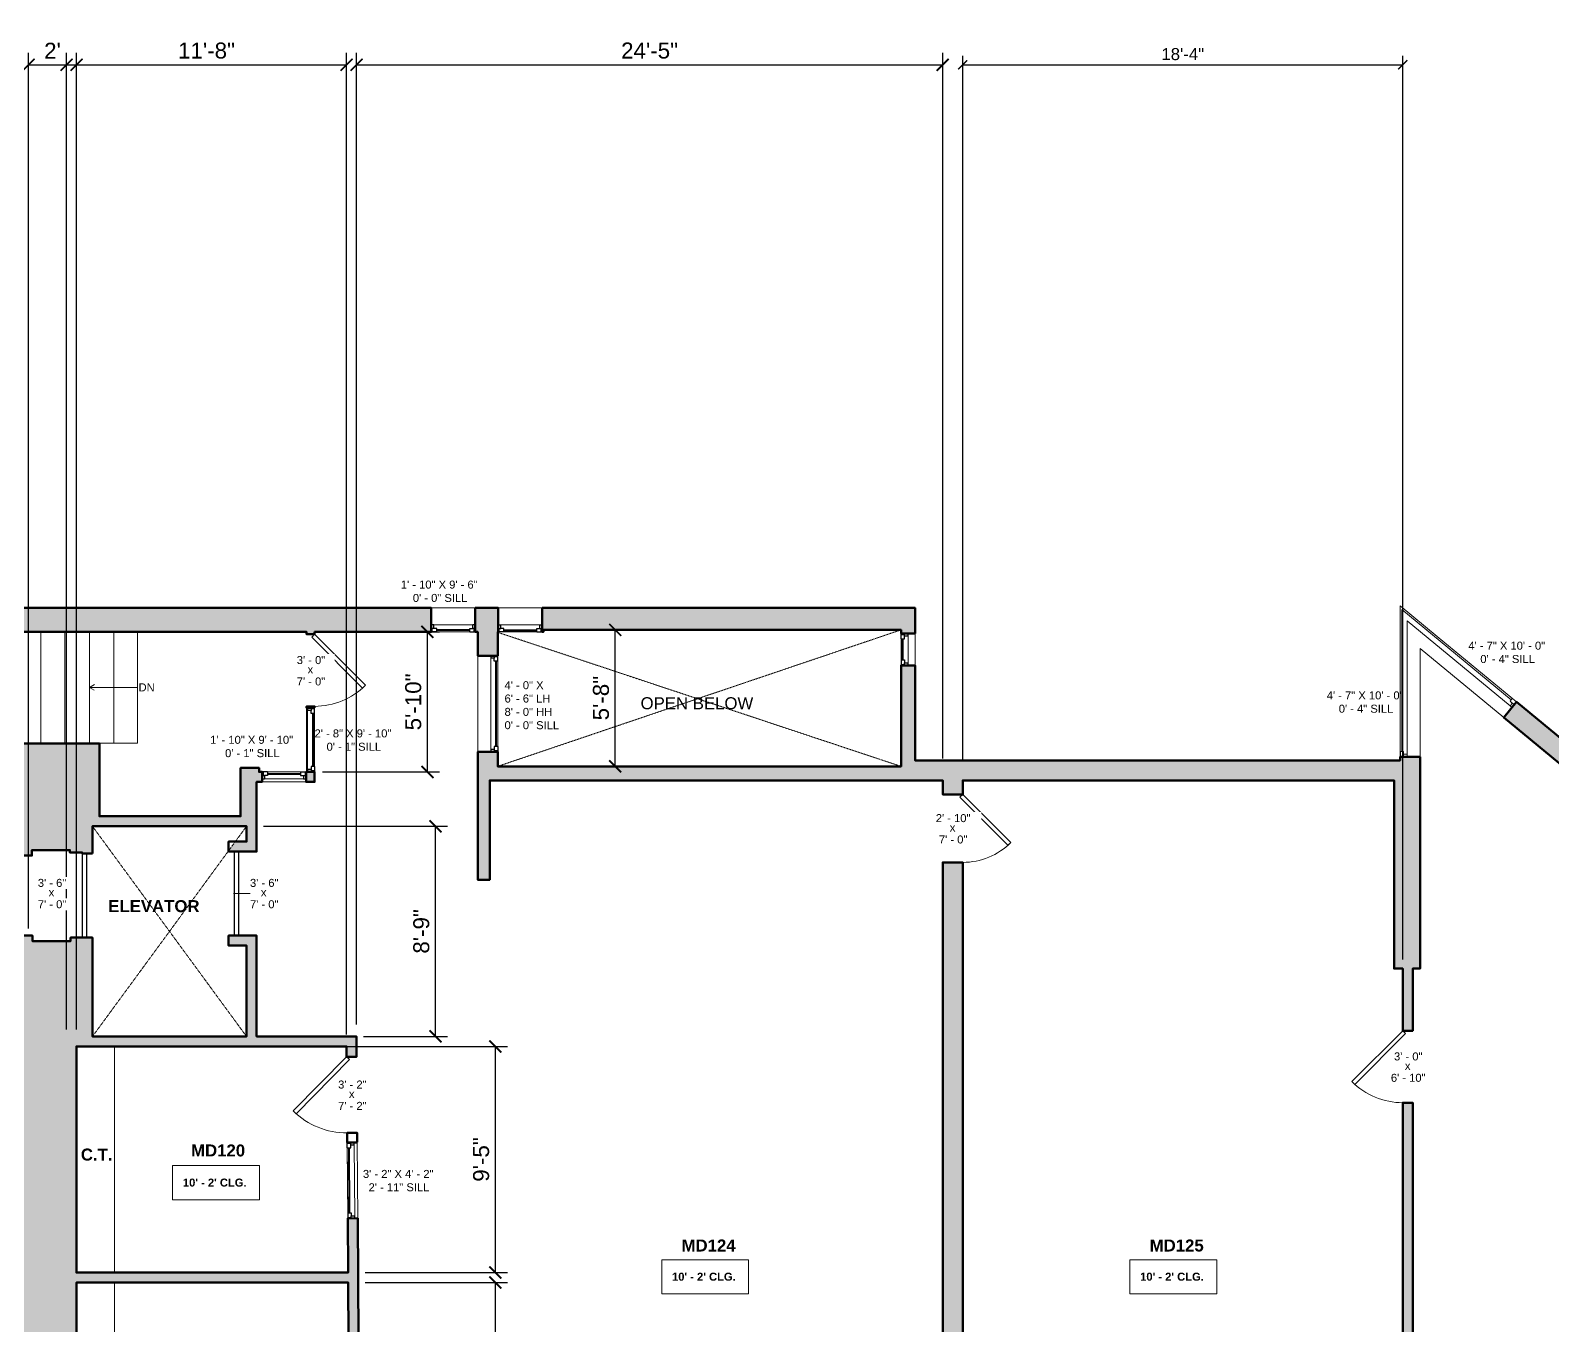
# Model space of a CAD drawing. Header units: inches. Extents: x -2078 to 106214, y -964 to 6385.
# Drawn here: x 66505 to 67266, y 4071 to 4718 of the extents above; entities that cross this region are included whole.
import ezdxf

# ---------------------------------------------------------------- set-up
doc = ezdxf.new("R2010")
doc.units = ezdxf.units.IN
doc.header["$MEASUREMENT"] = 0
doc.linetypes.add('HIDDEN2', pattern=[0.1875, 0.125, -0.0625])
for name, color, linetype, lineweight in [('A-ANNO', 2, 'Continuous', 5), ('A-ANNO-DIMS', 1, 'Continuous', 9), ('A-DETAIL-3', 40, 'Continuous', 15), ('A-DOOR', 1, 'Continuous', 18), ('A-GLAZ', 2, 'Continuous', 30), ('A-HIDDEN', 2, 'HIDDEN2', 18), ('A-WALL', 3, 'Continuous', 40), ('A-WINDOWS', 2, 'Continuous', 18)]:
    doc.layers.add(name, color=color, linetype=linetype, lineweight=lineweight)
doc.layers.add('A-HATCH', color=9, linetype='Continuous')
doc.styles.add('Arial', font='arial.ttf')
doc.styles.add('Arial_1', font='arial.ttf', dxfattribs={"height": 0.0625})
doc.styles.add('Arial_2', font='arial.ttf', dxfattribs={"height": 3})
doc.styles.add('Arial_B', font='arialbd.ttf', dxfattribs={"height": 4.5})
doc.styles.add('Arial_B_1', font='arialbd.ttf', dxfattribs={"height": 3})
doc.styles.add('JC', font='arial.ttf', dxfattribs={"height": 0.125})
doc.dimstyles.new('JC-DIMS', dxfattribs={"dimtxt": 0.125, "dimasz": 0.09375, "dimexe": 0.09375, "dimexo": 0.09375, "dimgap": 0.046875, "dimtad": 1, "dimdec": 1, "dimzin": 0, "dimdsep": 46, "dimlunit": 4, "dimtxsty": 'JC', "dimblk": 'ARCHTICK', "dimcen": 0.09, "dimclrd": 1, "dimclre": 1, "dimclrt": 256, "dimadec": 0, "dimazin": 0, "dimtfac": 1, "dimtdec": 1, "dimtofl": 0, "dimtmove": 1, "dimatfit": 3, "dimfxl": 1, "dimtolj": 1, "dimtzin": 0, "dimarcsym": 0})

# ---------------------------------------------------------------- blocks, each defined once
blk = doc.blocks.new('JC_SINGLE DOOR-NO TRIM - SINGLE DOOR-1571799-Mudd Library - 2nd FL')
at = {"layer": 'A-DOOR', "lineweight": 30}
for p, q in [((-21, -0.5), (21, -0.5)), ((21, -2.5), (-21, -2.5))]:
    blk.add_line(p, q, dxfattribs=at)
blk = doc.blocks.new('JC_SINGLE DOOR-NO TRIM - SINGLE DOOR-1541224-Mudd Library - 2nd FL')
at = {"layer": 'A-DOOR', "lineweight": 30}
for p, q in [((-7.87, 29.37), (-9.28, 27.96)), ((-9.28, 27.96), (17.59, 1.09)), ((19, 2.5), (-7.87, 29.37)), ((17.59, 1.09), (19, 2.5))]:
    blk.add_line(p, q, dxfattribs=at)
at = {"layer": 'A-DOOR', "lineweight": 9}
blk.add_arc((19, 2.5), 38, 135, 180, dxfattribs=at)
blk = doc.blocks.new('JC_SINGLE DOOR-NO TRIM - SINGLE DOOR-1541216-Mudd Library - 2nd FL')
at = {"layer": 'A-DOOR', "lineweight": 30}
for p, q in [((-8.46, -27.63), (15.59, -3.59)), ((17, -5), (-7.04, -29.04)), ((15.59, -3.59), (17, -5)), ((-7.04, -29.04), (-8.46, -27.63))]:
    blk.add_line(p, q, dxfattribs=at)
at = {"layer": 'A-DOOR', "lineweight": 9}
blk.add_arc((17, -5), 34, 180, 225, dxfattribs=at)
blk = doc.blocks.new('JC_SINGLE DOOR-NO TRIM - SINGLE DOOR-1541223-Mudd Library - 2nd FL')
at = {"layer": 'A-DOOR', "lineweight": 30}
for p, q in [((-8.87, -26.04), (16.59, -0.59)), ((18, -2), (-7.46, -27.46)), ((16.59, -0.59), (18, -2)), ((-7.46, -27.46), (-8.87, -26.04))]:
    blk.add_line(p, q, dxfattribs=at)
at = {"layer": 'A-DOOR', "lineweight": 9}
blk.add_arc((18, -2), 36, 180, 225, dxfattribs=at)
blk = doc.blocks.new('JC_FIXED WINDOW - MUNTIN - FIXED WINDOW-1637089-Mudd Library - 2nd FL')
at = {"layer": 'A-GLAZ'}
for p, q in [((-11, 6), (-11, -6)), ((-8.25, 6), (-11, 6)), ((-11, 2.5), (-9.75, 2.5)), ((-10.5, 6), (-10.5, 4.25)), ((-10.5, 4.25), (-9.75, 4.25)), ((-8.25, 4.25), (-9.75, 4.25)), ((-9.75, 4.25), (-9.75, 2.5)), ((-8.25, 6), (-8.25, 4.25)), ((8.25, 6), (11, 6)), ((8.25, 6), (8.25, 4.25)), ((8.25, 4.25), (10.5, 4.25)), ((9.75, 4.25), (9.75, 2.5)), ((9.75, 2.5), (11, 2.5)), ((10.5, 6), (10.5, 4.25)), ((11, 6), (11, -6))]:
    blk.add_line(p, q, dxfattribs=at)
at = {"layer": 'A-GLAZ', "lineweight": 9}
for p, q in [((9.75, 2.5), (-9.75, 2.5)), ((8.25, 6), (-8.25, 6))]:
    blk.add_line(p, q, dxfattribs=at)
at = {"layer": 'A-GLAZ', "lineweight": 40}
blk.add_line((-8.25, 5.125), (8.25, 5.125), dxfattribs=at)
at = {"layer": 'A-WINDOWS'}
for p, q in [((11, 6), (-11, 6)), ((-11, -6), (11, -6))]:
    blk.add_line(p, q, dxfattribs=at)
blk = doc.blocks.new('JC_FIXED WINDOW - MUNTIN - 2_-1536368-Mudd Library - 2nd FL')
at = {"layer": 'A-GLAZ'}
for p, q in [((-16, 2), (-16, -2)), ((-13.25, 2), (-16, 2)), ((-15.5, 2), (-15.5, 0.25)), ((-15.5, 0.25), (-14.75, 0.25)), ((-13.25, 0.25), (-14.75, 0.25)), ((-14.75, 0.25), (-14.75, -1.5)), ((-13.25, 2), (-13.25, 0.25)), ((13.25, 2), (16, 2)), ((13.25, 2), (13.25, 0.25)), ((13.25, 0.25), (15.5, 0.25)), ((14.75, 0.25), (14.75, -1.5)), ((15.5, 2), (15.5, 0.25)), ((16, 2), (16, -2)), ((-16, -1.5), (-14.75, -1.5)), ((14.75, -1.5), (16, -1.5))]:
    blk.add_line(p, q, dxfattribs=at)
at = {"layer": 'A-GLAZ', "lineweight": 9}
for p, q in [((13.25, 2), (-13.25, 2)), ((14.75, -1.5), (-14.75, -1.5))]:
    blk.add_line(p, q, dxfattribs=at)
at = {"layer": 'A-GLAZ', "lineweight": 40}
blk.add_line((-13.25, 1.12), (13.25, 1.12), dxfattribs=at)
at = {"layer": 'A-WINDOWS'}
for p, q in [((16, 2), (-16, 2)), ((-16, -2), (16, -2))]:
    blk.add_line(p, q, dxfattribs=at)
blk = doc.blocks.new('JC_FIXED WINDOW - MUNTIN - 2_-1536494-Mudd Library - 2nd FL')
at = {"layer": 'A-GLAZ'}
for p, q in [((-11, 2.5), (-11, -2.5)), ((-8.25, 2.5), (-11, 2.5)), ((-10.5, 2.5), (-10.5, 0.75)), ((-10.5, 0.75), (-9.75, 0.75)), ((-8.25, 0.75), (-9.75, 0.75)), ((-9.75, 0.75), (-9.75, -1)), ((-8.25, 2.5), (-8.25, 0.75)), ((8.25, 2.5), (11, 2.5)), ((8.25, 2.5), (8.25, 0.75)), ((8.25, 0.75), (10.5, 0.75)), ((9.75, 0.75), (9.75, -1)), ((10.5, 2.5), (10.5, 0.75)), ((11, 2.5), (11, -2.5)), ((-11, -1), (-9.75, -1)), ((9.75, -1), (11, -1))]:
    blk.add_line(p, q, dxfattribs=at)
at = {"layer": 'A-GLAZ', "lineweight": 9}
for p, q in [((8.25, 2.5), (-8.25, 2.5)), ((9.75, -1), (-9.75, -1))]:
    blk.add_line(p, q, dxfattribs=at)
at = {"layer": 'A-GLAZ', "lineweight": 40}
blk.add_line((-8.25, 1.62), (8.25, 1.62), dxfattribs=at)
at = {"layer": 'A-WINDOWS'}
for p, q in [((11, 2.5), (-11, 2.5)), ((-11, -2.5), (11, -2.5))]:
    blk.add_line(p, q, dxfattribs=at)
blk = doc.blocks.new('JC_FIXED WINDOW - MUNTIN - 2_-1536992-Mudd Library - 2nd FL')
at = {"layer": 'A-GLAZ'}
for p, q in [((-19, 2.5), (-19, -2.5)), ((-16.25, 2.5), (-19, 2.5)), ((-18.5, 2.5), (-18.5, 0.75)), ((-18.5, 0.75), (-17.75, 0.75)), ((-16.25, 0.75), (-17.75, 0.75)), ((-17.75, 0.75), (-17.75, -1)), ((-16.25, 2.5), (-16.25, 0.75)), ((16.25, 2.5), (19, 2.5)), ((16.25, 2.5), (16.25, 0.75)), ((16.25, 0.75), (18.5, 0.75)), ((17.75, 0.75), (17.75, -1)), ((18.5, 2.5), (18.5, 0.75)), ((19, 2.5), (19, -2.5)), ((-19, -1), (-17.75, -1)), ((17.75, -1), (19, -1))]:
    blk.add_line(p, q, dxfattribs=at)
at = {"layer": 'A-GLAZ', "lineweight": 9}
for p, q in [((16.25, 2.5), (-16.25, 2.5)), ((17.75, -1), (-17.75, -1))]:
    blk.add_line(p, q, dxfattribs=at)
at = {"layer": 'A-GLAZ', "lineweight": 40}
blk.add_line((-16.25, 1.62), (16.25, 1.62), dxfattribs=at)
at = {"layer": 'A-WINDOWS'}
for p, q in [((19, 2.5), (-19, 2.5)), ((-19, -2.5), (19, -2.5))]:
    blk.add_line(p, q, dxfattribs=at)
blk = doc.blocks.new('JC_SINGLE DOOR-NO TRIM - SINGLE DOOR-1541219-Mudd Library - 2nd FL')
at = {"layer": 'A-DOOR', "lineweight": 30}
for p, q in [((-7.46, 27.96), (-8.87, 26.54)), ((-8.87, 26.54), (16.59, 1.09)), ((18, 2.5), (-7.46, 27.96)), ((16.59, 1.09), (18, 2.5))]:
    blk.add_line(p, q, dxfattribs=at)
at = {"layer": 'A-DOOR', "lineweight": 9}
blk.add_arc((18, 2.5), 36, 135, 180, dxfattribs=at)
blk = doc.blocks.new('JC_FIXED WINDOW - MUNTIN - 2_-1539249-Mudd Library - 2nd FL')
at = {"layer": 'A-GLAZ'}
blk.add_line((-24.75, 5), (-27.5, 5), dxfattribs=at)
at = {"layer": 'A-GLAZ', "lineweight": 9}
blk.add_line((19.92, 5), (-24.75, 5), dxfattribs=at)
at = {"layer": 'A-WINDOWS'}
blk.add_line((19.92, 5), (-27.5, 5), dxfattribs=at)
blk = doc.blocks.new('JC_FIXED WINDOW - MUNTIN - 2_-1541088-Mudd Library - 2nd FL')
at = {"layer": 'A-GLAZ'}
for p, q in [((-24, 5), (-24, -5)), ((-21.25, 5), (-24, 5)), ((-24, 1.5), (-22.75, 1.5)), ((-23.5, 5), (-23.5, 3.25)), ((-23.5, 3.25), (-22.75, 3.25)), ((-21.25, 3.25), (-22.75, 3.25)), ((-22.75, 3.25), (-22.75, 1.5)), ((-21.25, 5), (-21.25, 3.25)), ((21.25, 5), (24, 5)), ((21.25, 5), (21.25, 3.25)), ((21.25, 3.25), (23.5, 3.25)), ((22.75, 3.25), (22.75, 1.5)), ((22.75, 1.5), (24, 1.5)), ((23.5, 5), (23.5, 3.25)), ((24, 5), (24, -5))]:
    blk.add_line(p, q, dxfattribs=at)
at = {"layer": 'A-GLAZ', "lineweight": 9}
for p, q in [((22.75, 1.5), (-22.75, 1.5)), ((21.25, 5), (-21.25, 5))]:
    blk.add_line(p, q, dxfattribs=at)
at = {"layer": 'A-GLAZ', "lineweight": 40}
blk.add_line((-21.25, 4.12), (21.25, 4.12), dxfattribs=at)
at = {"layer": 'A-WINDOWS'}
for p, q in [((24, 5), (-24, 5)), ((-24, -5), (24, -5))]:
    blk.add_line(p, q, dxfattribs=at)
blk = doc.blocks.new('JC_FIXED WINDOW - MUNTIN - 2_-1684876-Mudd Library - 2nd FL')
at = {"layer": 'A-GLAZ'}
for p, q in [((-11, -6), (-11, 6)), ((11, -6), (11, 6)), ((-11, -2.5), (-9.75, -2.5)), ((-8.25, -6), (-11, -6)), ((-10.5, -6), (-10.5, -4.25)), ((-10.5, -4.25), (-9.75, -4.25)), ((-9.75, -4.25), (-9.75, -2.5)), ((-8.25, -4.25), (-9.75, -4.25)), ((-8.25, -6), (-8.25, -4.25)), ((8.25, -4.25), (10.5, -4.25)), ((8.25, -6), (8.25, -4.25)), ((8.25, -6), (11, -6)), ((9.75, -2.5), (11, -2.5)), ((9.75, -4.25), (9.75, -2.5)), ((10.5, -6), (10.5, -4.25))]:
    blk.add_line(p, q, dxfattribs=at)
at = {"layer": 'A-GLAZ', "lineweight": 9}
for p, q in [((9.75, -2.5), (-9.75, -2.5)), ((8.25, -6), (-8.25, -6))]:
    blk.add_line(p, q, dxfattribs=at)
at = {"layer": 'A-GLAZ', "lineweight": 40}
blk.add_line((-8.25, -5.125), (8.25, -5.125), dxfattribs=at)
at = {"layer": 'A-WINDOWS'}
for p, q in [((-11, 6), (11, 6)), ((11, -6), (-11, -6))]:
    blk.add_line(p, q, dxfattribs=at)
blk = doc.blocks.new('_ArchTick')
at = {"color": 0, "linetype": 'ByBlock', "const_width": 0.15}
blk.add_lwpolyline([(-0.5, -0.5), (0.5, 0.5)], dxfattribs=at)
blk = doc.blocks.new('*D2648')
at = {"layer": 'A-WINDOWS', "color": 1, "lineweight": -2, "transparency": 16777216}
for p, q in [((66971.08, 4352.54), (66971.08, 4705.19)), ((67191.08, 4253.44), (67191.08, 4705.19)), ((66971.08, 4700.69), (67191.08, 4700.69))]:
    blk.add_line(p, q, dxfattribs=at)
at = {"layer": 'Defpoints', "color": 0, "transparency": 16777216}
for p in [(67191.08, 4700.69), (66971.08, 4348.04), (67191.08, 4248.94)]:
    blk.add_point(p, dxfattribs=at)
at = {"layer": 'A-WINDOWS', "color": 1, "lineweight": -2, "transparency": 16777216, "xscale": 4.5, "yscale": 4.5, "zscale": 4.5, "rotation": 180}
blk.add_blockref('_ArchTick', (66971.08, 4700.69), dxfattribs=at)
at = {"layer": 'A-WINDOWS', "color": 1, "lineweight": -2, "transparency": 16777216, "xscale": 4.5, "yscale": 4.5, "zscale": 4.5}
blk.add_blockref('_ArchTick', (67191.08, 4700.69), dxfattribs=at)
at = {"layer": 'A-WINDOWS', "transparency": 16777216, "insert": (67081.08, 4706), "char_height": 6, "width": 0.4874, "attachment_point": 5, "style": 'JC'}
blk.add_mtext('\\A1;18\'-4"', dxfattribs=at)
blk = doc.blocks.new('*D2649')
at = {"layer": 'A-ANNO-DIMS', "color": 1, "lineweight": -2, "transparency": 16777216}
for p, q in [((66668.04, 4221.08), (66668.04, 4706.69)), ((66961.08, 4354.04), (66961.08, 4706.69)), ((66668.04, 4700.69), (66961.08, 4700.69))]:
    blk.add_line(p, q, dxfattribs=at)
at = {"layer": 'Defpoints', "color": 0, "transparency": 16777216}
for p in [(66961.08, 4700.69), (66961.08, 4348.04), (66668.04, 4215.08)]:
    blk.add_point(p, dxfattribs=at)
at = {"layer": 'A-ANNO-DIMS', "color": 1, "lineweight": -2, "transparency": 16777216, "xscale": 6, "yscale": 6, "zscale": 6, "rotation": 180}
blk.add_blockref('_ArchTick', (66668.04, 4700.69), dxfattribs=at)
at = {"layer": 'A-ANNO-DIMS', "color": 1, "lineweight": -2, "transparency": 16777216, "xscale": 6, "yscale": 6, "zscale": 6}
blk.add_blockref('_ArchTick', (66961.08, 4700.69), dxfattribs=at)
at = {"layer": 'A-ANNO-DIMS', "color": 2, "transparency": 16777216, "insert": (66814.56, 4707.77), "char_height": 8, "attachment_point": 5, "style": 'JC'}
blk.add_mtext('\\A1;24\'-5"', dxfattribs=at)
blk = doc.blocks.new('*D2652')
at = {"layer": 'A-ANNO-DIMS', "color": 1, "lineweight": -2, "transparency": 16777216}
for p, q in [((66523.08, 4218.56), (66523.08, 4706.69)), ((66663.08, 4216.08), (66663.08, 4706.69)), ((66523.08, 4700.69), (66663.08, 4700.69))]:
    blk.add_line(p, q, dxfattribs=at)
at = {"layer": 'Defpoints', "color": 0, "transparency": 16777216}
for p in [(66663.08, 4700.69), (66523.08, 4212.56), (66663.08, 4210.08)]:
    blk.add_point(p, dxfattribs=at)
at = {"layer": 'A-ANNO-DIMS', "color": 1, "lineweight": -2, "transparency": 16777216, "xscale": 6, "yscale": 6, "zscale": 6, "rotation": 180}
blk.add_blockref('_ArchTick', (66523.08, 4700.69), dxfattribs=at)
at = {"layer": 'A-ANNO-DIMS', "color": 1, "lineweight": -2, "transparency": 16777216, "xscale": 6, "yscale": 6, "zscale": 6}
blk.add_blockref('_ArchTick', (66663.08, 4700.69), dxfattribs=at)
at = {"layer": 'A-ANNO-DIMS', "color": 2, "transparency": 16777216, "insert": (66593.08, 4707.77), "char_height": 8, "attachment_point": 5, "style": 'JC'}
blk.add_mtext('\\A1;11\'-8"', dxfattribs=at)
blk = doc.blocks.new('*D2653')
at = {"layer": 'A-ANNO-DIMS', "color": 1, "lineweight": -2, "transparency": 16777216}
for p, q in [((66504.08, 4268.96), (66504.08, 4706.69)), ((66528.08, 4218.56), (66528.08, 4706.69)), ((66504.08, 4700.69), (66528.08, 4700.69))]:
    blk.add_line(p, q, dxfattribs=at)
at = {"layer": 'Defpoints', "color": 0, "transparency": 16777216}
for p in [(66528.08, 4700.69), (66504.08, 4262.96), (66528.08, 4212.56)]:
    blk.add_point(p, dxfattribs=at)
at = {"layer": 'A-ANNO-DIMS', "color": 1, "lineweight": -2, "transparency": 16777216, "xscale": 6, "yscale": 6, "zscale": 6, "rotation": 180}
blk.add_blockref('_ArchTick', (66504.08, 4700.69), dxfattribs=at)
at = {"layer": 'A-ANNO-DIMS', "color": 1, "lineweight": -2, "transparency": 16777216, "xscale": 6, "yscale": 6, "zscale": 6}
blk.add_blockref('_ArchTick', (66528.08, 4700.69), dxfattribs=at)
at = {"layer": 'A-ANNO-DIMS', "color": 2, "transparency": 16777216, "insert": (66516.08, 4707.71), "char_height": 8, "attachment_point": 5, "style": 'JC'}
blk.add_mtext("\\A1;2'", dxfattribs=at)
blk = doc.blocks.new('*D2660')
at = {"layer": 'A-ANNO-DIMS', "color": 1, "lineweight": -2, "transparency": 16777216}
for p, q in [((66672.38, 4092.06), (66743.47, 4092.06)), ((66737.47, 3978.06), (66737.47, 4092.06)), ((66673.22, 3978.06), (66743.47, 3978.06))]:
    blk.add_line(p, q, dxfattribs=at)
at = {"layer": 'Defpoints', "color": 0, "transparency": 16777216}
for p in [(66666.38, 4092.06), (66737.47, 4092.06), (66667.22, 3978.06)]:
    blk.add_point(p, dxfattribs=at)
at = {"layer": 'A-ANNO-DIMS', "color": 1, "lineweight": -2, "transparency": 16777216, "xscale": 6, "yscale": 6, "zscale": 6}
for p, rotation in [((66737.47, 4092.06), 90), ((66737.47, 3978.06), 270)]:
    blk.add_blockref('_ArchTick', p, dxfattribs=dict(at, rotation=rotation))
at = {"layer": 'A-ANNO-DIMS', "color": 2, "transparency": 16777216, "insert": (66730.38, 4035.06), "char_height": 8, "attachment_point": 5, "rotation": 90, "style": 'JC'}
blk.add_mtext('\\A1;9\'-6"', dxfattribs=at)
blk = doc.blocks.new('*D2661')
at = {"layer": 'A-ANNO-DIMS', "color": 1, "lineweight": -2, "transparency": 16777216}
for p, q in [((66621.57, 4210.06), (66743.47, 4210.06)), ((66737.47, 4097.06), (66737.47, 4210.06)), ((66672.38, 4097.06), (66743.47, 4097.06))]:
    blk.add_line(p, q, dxfattribs=at)
at = {"layer": 'Defpoints', "color": 0, "transparency": 16777216}
for p in [(66615.57, 4210.06), (66737.47, 4210.06), (66666.38, 4097.06)]:
    blk.add_point(p, dxfattribs=at)
at = {"layer": 'A-ANNO-DIMS', "color": 1, "lineweight": -2, "transparency": 16777216, "xscale": 6, "yscale": 6, "zscale": 6}
for p, rotation in [((66737.47, 4210.06), 90), ((66737.47, 4097.06), 270)]:
    blk.add_blockref('_ArchTick', p, dxfattribs=dict(at, rotation=rotation))
at = {"layer": 'A-ANNO-DIMS', "color": 2, "transparency": 16777216, "insert": (66730.38, 4153.56), "char_height": 8, "attachment_point": 5, "rotation": 90, "style": 'JC'}
blk.add_mtext('\\A1;9\'-5"', dxfattribs=at)
blk = doc.blocks.new('*D2662')
at = {"layer": 'A-ANNO-DIMS', "color": 1, "lineweight": -2, "transparency": 16777216}
for p, q in [((66621.57, 4320.08), (66713.56, 4320.08)), ((66707.56, 4215.08), (66707.56, 4320.08)), ((66671.56, 4215.08), (66713.56, 4215.08))]:
    blk.add_line(p, q, dxfattribs=at)
at = {"layer": 'Defpoints', "color": 0, "transparency": 16777216}
for p in [(66615.57, 4320.08), (66707.56, 4320.08), (66665.56, 4215.08)]:
    blk.add_point(p, dxfattribs=at)
at = {"layer": 'A-ANNO-DIMS', "color": 1, "lineweight": -2, "transparency": 16777216, "xscale": 6, "yscale": 6, "zscale": 6}
for p, rotation in [((66707.56, 4320.08), 90), ((66707.56, 4215.08), 270)]:
    blk.add_blockref('_ArchTick', p, dxfattribs=dict(at, rotation=rotation))
at = {"layer": 'A-ANNO-DIMS', "color": 2, "transparency": 16777216, "insert": (66700.47, 4267.58), "char_height": 8, "attachment_point": 5, "rotation": 90, "style": 'JC'}
blk.add_mtext('\\A1;8\'-9"', dxfattribs=at)
blk = doc.blocks.new('*D2663')
at = {"layer": 'A-ANNO-DIMS', "color": 1, "lineweight": -2, "transparency": 16777216}
for p, q in [((66797.36, 4350.04), (66797.36, 4418.27)), ((66797.7, 4418.27), (66803.36, 4418.27)), ((66797.7, 4350.04), (66803.36, 4350.04))]:
    blk.add_line(p, q, dxfattribs=at)
at = {"layer": 'Defpoints', "color": 0, "transparency": 16777216}
for p in [(66791.7, 4418.27), (66797.36, 4418.27), (66791.7, 4350.04)]:
    blk.add_point(p, dxfattribs=at)
at = {"layer": 'A-ANNO-DIMS', "color": 1, "lineweight": -2, "transparency": 16777216, "xscale": 6, "yscale": 6, "zscale": 6}
for p, rotation in [((66797.36, 4418.27), 90), ((66797.36, 4350.04), 270)]:
    blk.add_blockref('_ArchTick', p, dxfattribs=dict(at, rotation=rotation))
at = {"layer": 'A-ANNO-DIMS', "color": 2, "transparency": 16777216, "insert": (66790.28, 4384.16), "char_height": 8, "attachment_point": 5, "rotation": 90, "style": 'JC'}
blk.add_mtext('\\A1;5\'-8"', dxfattribs=at)
blk = doc.blocks.new('JC- existing door Tag_quad - JC- existing door Tag_quad-839775-Mudd Library - 2nd FL')
at = {"layer": 'A-ANNO', "insert": (-0.023, 0.038), "char_height": 0.0625, "width": 0.0505, "attachment_point": 1, "style": 'Arial_1', "bg_fill": 3, "box_fill_scale": 1.25, "bg_fill_color": 256, "bg_fill_true_color": 13158600, "bg_fill_transparency": 0}
blk.add_mtext('x', dxfattribs=at)
blk = doc.blocks.new('*D2669')
at = {"layer": 'A-ANNO-DIMS', "color": 1, "lineweight": -2, "transparency": 16777216}
for p, q in [((65688.2, 4523.98), (65688.2, 4752.71)), ((67592.58, 4083.21), (67592.58, 4752.71)), ((65688.2, 4746.71), (67592.58, 4746.71))]:
    blk.add_line(p, q, dxfattribs=at)
at = {"layer": 'Defpoints', "color": 0, "transparency": 16777216}
for p in [(67592.58, 4746.71), (65688.2, 4517.98), (67592.58, 4077.21)]:
    blk.add_point(p, dxfattribs=at)
at = {"layer": 'A-ANNO-DIMS', "color": 1, "lineweight": -2, "transparency": 16777216, "xscale": 6, "yscale": 6, "zscale": 6, "rotation": 180}
blk.add_blockref('_ArchTick', (65688.2, 4746.71), dxfattribs=at)
at = {"layer": 'A-ANNO-DIMS', "color": 1, "lineweight": -2, "transparency": 16777216, "xscale": 6, "yscale": 6, "zscale": 6}
blk.add_blockref('_ArchTick', (67592.58, 4746.71), dxfattribs=at)
at = {"layer": 'A-ANNO-DIMS', "color": 2, "transparency": 16777216, "insert": (66640.39, 4753.8), "char_height": 8, "attachment_point": 5, "style": 'JC'}
blk.add_mtext('\\A1;158\'-8"', dxfattribs=at)
blk = doc.blocks.new('*D2679')
at = {"layer": 'A-ANNO-DIMS', "color": 1, "lineweight": -2, "transparency": 16777216}
for p, q in [((66703.52, 4347.27), (66703.52, 4417.27)), ((66703.86, 4417.27), (66709.52, 4417.27)), ((66651.08, 4347.27), (66709.52, 4347.27))]:
    blk.add_line(p, q, dxfattribs=at)
at = {"layer": 'Defpoints', "color": 0, "transparency": 16777216}
for p in [(66697.86, 4417.27), (66703.52, 4417.27), (66645.08, 4347.27)]:
    blk.add_point(p, dxfattribs=at)
at = {"layer": 'A-ANNO-DIMS', "color": 1, "lineweight": -2, "transparency": 16777216, "xscale": 6, "yscale": 6, "zscale": 6}
for p, rotation in [((66703.52, 4417.27), 90), ((66703.52, 4347.27), 270)]:
    blk.add_blockref('_ArchTick', p, dxfattribs=dict(at, rotation=rotation))
at = {"layer": 'A-ANNO-DIMS', "color": 2, "transparency": 16777216, "insert": (66696.44, 4382.27), "char_height": 8, "attachment_point": 5, "rotation": 90, "style": 'JC'}
blk.add_mtext('\\A1;5\'-10"', dxfattribs=at)

msp = doc.modelspace()

# ---------------------------------------------------------------- hatches: boundary and pattern name
at = {"layer": 'A-HATCH'}
h = msp.add_hatch(color=256, dxfattribs=at)
h.dxf.hatch_style = 1
h.paths.add_polyline_path([(65800.708, 4355.238), (65799.821, 4357.84), (65738.197, 4336.821), (65737.955, 4337.53), (65737.955, 4333.832)])
h.paths.add_polyline_path([(65900.113, 4310.579), (65890.113, 4310.579), (65890.113, 4289.371), (65888.023, 4288.646), (65889.662, 4283.922), (65890.113, 4284.079), (65890.113, 4275.579), (65900.113, 4275.579), (65900.113, 4281.595), (65900.113, 4285.596)])
h.paths.add_polyline_path([(67196.326, 3797.493), (67196.326, 3991.469), (67191.078, 3991.469), (67191.078, 3960.944), (67188.078, 3960.944), (67188.078, 3862.917), (67183.055, 3862.873), (67183.126, 3854.873), (67191.078, 3854.944), (67191.078, 3798.532), (67191.078, 3787.947), (67244.317, 3719.804), (67255.077, 3736.535), (67254.704, 3736.837), (67261.249, 3744.92)])
h.paths.add_polyline_path([(67518.799, 3912.251, 0.035875), (67577.91, 4017.637), (67575.455, 4018.791), (67576.476, 4021.056), (67570.025, 4023.778), (67569.121, 4021.768), (67567.955, 4022.316, -0.0359224), (67509.529, 3918.174, -0.0795008), (67319.208, 3697.985), (67314.095, 3702.126), (67307.802, 3694.354), (67308.131, 3694.087), (67291.429, 3659.456), (67327.913, 3690.936, 0.0788846)])
h.paths.add_polyline_path([(67247.942, 4382.218), (67241.579, 4374.503), (67502.703, 4159.127), (67487.525, 4121.56), (67498.725, 4116.832), (67501.837, 4124.203), (67499.737, 4125.089), (67514.721, 4162.177)])
h.paths.add_polyline_path([(67199.735, 4354.794), (67189.735, 4354.794), (67189.735, 4353.044), (66947.239, 4353.044), (66947.239, 4400.519), (66940.239, 4400.519), (66940.239, 4350.044), (66738.641, 4350.044), (66738.641, 4357.294), (66728.641, 4357.294), (66728.641, 4293.353), (66734.641, 4293.353), (66734.641, 4343.044), (66961.078, 4343.044), (66961.078, 4336.044), (66971.078, 4336.044), (66971.078, 4343.044), (67186.735, 4343.044), (67186.735, 4248.937), (67191.078, 4248.937), (67191.078, 4217.937), (67196.078, 4217.937), (67196.078, 4248.937), (67199.735, 4248.937)])
h.paths.add_polyline_path([(67196.078, 4181.937), (67191.078, 4181.937), (67191.078, 4027.469), (67196.078, 4027.469)])
h.paths.add_polyline_path([(66947.239, 4429.269), (66760.891, 4429.269), (66760.891, 4417.269), (66761.489, 4417.269), (66761.489, 4418.269), (66940.239, 4418.269), (66940.239, 4416.519), (66947.239, 4416.519)])
h.paths.add_polyline_path([(66738.891, 4429.269), (66727.391, 4429.269), (66727.391, 4417.269), (66728.641, 4417.269), (66728.641, 4405.294), (66738.641, 4405.294), (66738.641, 4417.269), (66738.891, 4417.269)])
h.paths.add_polyline_path([(66705.391, 4429.269), (66465.078, 4429.269), (66465.078, 4422.269), (66464.832, 4422.269), (66464.832, 4417.269), (66643.078, 4417.269), (66643.078, 4416.044), (66647.078, 4416.044), (66647.078, 4417.269), (66705.391, 4417.269)])
h.paths.add_polyline_path([(66618.066, 4342.269), (66620.828, 4342.269), (66620.828, 4347.269), (66619.328, 4347.269), (66619.328, 4349.269), (66610.066, 4349.269), (66610.066, 4325.077), (66539.533, 4325.077), (66539.533, 4361.475), (66497.533, 4361.475), (66497.533, 4305.475), (66505.783, 4305.475), (66505.783, 4308.225), (66524.783, 4308.225), (66524.783, 4306.975), (66531.078, 4306.975), (66531.078, 4306.464), (66536.078, 4306.464), (66536.078, 4320.077), (66613.066, 4320.077), (66613.066, 4312.464), (66607.485, 4312.464), (66604.125, 4307.881), (66604.125, 4307.464), (66618.066, 4307.464)])
h.paths.add_polyline_path([(66647.078, 4347.294), (66643.078, 4347.294), (66643.078, 4347.269), (66642.828, 4347.269), (66642.828, 4342.269), (66647.078, 4342.269)])
h.paths.add_polyline_path([(66647.078, 4380.044), (66643.078, 4380.044), (66643.078, 4379.294), (66647.078, 4379.294)])
h.paths.add_polyline_path([(66357.133, 4422.269), (66354.828, 4422.269), (66354.828, 4417.269), (66357.133, 4417.269)])
h.paths.add_polyline_path([(66393.961, 4422.269), (66391.133, 4422.269), (66391.133, 4417.269), (66393.961, 4417.269)])
h.paths.add_polyline_path([(66430.832, 4422.269), (66427.961, 4422.269), (66427.961, 4417.269), (66430.832, 4417.269)])
h = msp.add_hatch(color=256, dxfattribs=at)
h.dxf.hatch_style = 1
h.paths.add_polyline_path([(66113.203, 3740.119), (66112.803, 3740.119), (66112.803, 3746.728), (66102.803, 3746.728), (66102.803, 3740.119), (66101.828, 3740.119), (66101.828, 3732.119), (66103.52, 3732.119), (66103.52, 3714.119), (66112.52, 3714.119), (66112.52, 3732.119), (66113.203, 3732.119)])
h.paths.add_polyline_path([(66323.078, 3849.801), (66324.328, 3849.801), (66324.328, 3859.801), (66323.078, 3859.801), (66323.078, 3870.504), (66313.078, 3870.504), (66313.078, 3740.119), (66257.089, 3740.119), (66253.986, 3917.862), (66313.078, 3917.862), (66313.078, 3906.504), (66323.078, 3906.504), (66323.078, 3927.905), (66313.078, 3927.905), (66313.078, 3922.862), (66253.899, 3922.862), (66233.005, 3943.755), (66229.47, 3940.219), (66248.935, 3920.754), (66252.088, 3740.119), (66135.203, 3740.119), (66135.203, 3732.119), (66313.078, 3732.119), (66313.078, 3715.797), (66323.078, 3715.797)])
h.paths.add_polyline_path([(66185.642, 3991.119), (66165.465, 3991.119), (66165.465, 4009.728), (66159.465, 4009.728), (66159.465, 3991.119), (66110.462, 3991.119), (66110.462, 3998.308), (66100.462, 3998.308), (66100.462, 3991.119), (66100.462, 3986.119), (66100.462, 3964.484), (66110.462, 3964.484), (66110.462, 3986.119), (66183.571, 3986.119), (66204.014, 3965.675), (66207.55, 3969.211)])
h.paths.add_polyline_path([(66323.078, 3991.801), (66321.578, 3991.801), (66321.578, 4009.878), (66316.578, 4009.878), (66316.578, 3969.878), (66313.078, 3969.878), (66313.078, 3963.905), (66323.078, 3963.905), (66323.078, 3969.878), (66321.578, 3969.878), (66321.578, 3985.801), (66323.078, 3985.801)])
h.paths.add_polyline_path([(66528.078, 4092.06), (66663.9, 4092.06), (66664.097, 4063.88), (66669.096, 4063.915), (66668.677, 4124.164), (66663.677, 4124.129), (66663.865, 4097.06), (66528.078, 4097.06), (66528.078, 4210.06), (66613.066, 4210.06), (66613.066, 4210.077), (66663.078, 4210.077), (66663.114, 4204.877), (66668.114, 4204.912), (66668.043, 4215.077), (66618.066, 4215.077), (66618.066, 4265.464), (66604.125, 4265.464), (66604.125, 4260.464), (66613.066, 4260.464), (66613.066, 4215.06), (66536.078, 4215.06), (66536.078, 4264.464), (66525.092, 4264.464), (66525.092, 4262.714), (66506.042, 4262.714), (66506.042, 4265.464), (66499.078, 4265.464), (66499.078, 3991.801), (66499.078, 3985.801), (66499.078, 3859.801), (66402.328, 3859.801), (66402.328, 3862.81), (66394.328, 3862.81), (66394.328, 3859.801), (66394.328, 3849.801), (66395.6, 3849.801), (66395.6, 3808.801), (66403.6, 3808.801), (66403.6, 3849.801), (66500.718, 3849.801), (66500.718, 3716.801), (66740.175, 3716.801), (66740.175, 3732.36), (66895.156, 3734.33), (66895.054, 3742.329), (66882.718, 3742.172), (66882.718, 3811.638), (66877.718, 3811.638), (66877.718, 3742.109), (66763.718, 3740.66), (66763.718, 3810.132), (66772.718, 3810.132), (66772.718, 3851.213), (66877.718, 3852.149), (66877.718, 3847.638), (66882.718, 3847.638), (66882.718, 3852.194), (66907.137, 3852.411), (66907.066, 3860.411), (66838.665, 3859.801), (66711.574, 3859.801), (66711.574, 3858.667), (66711.645, 3850.668), (66755.718, 3851.061), (66755.718, 3741.258), (66728.159, 3740.908), (66728.175, 3740.208), (66728.175, 3725.801), (66569.718, 3725.801), (66569.718, 3730.56), (66568.718, 3730.56), (66568.718, 3725.801), (66508.718, 3725.801), (66508.718, 3849.801), (66568.718, 3849.801), (66568.718, 3766.56), (66569.718, 3766.56), (66569.718, 3789.06), (66575.593, 3789.06), (66575.593, 3790.06), (66569.718, 3790.06), (66569.718, 3849.801), (66601.718, 3849.801), (66601.718, 3790.06), (66601.593, 3790.06), (66601.593, 3789.06), (66611.739, 3789.06), (66611.739, 3790.06), (66602.718, 3790.06), (66602.718, 3849.801), (66614.461, 3849.801), (66637.923, 3850.01), (66637.925, 3790.06), (66637.739, 3790.06), (66637.739, 3789.06), (66647.941, 3789.06), (66647.941, 3790.06), (66638.925, 3790.06), (66638.923, 3850.019), (66673.713, 3850.329), (66673.718, 3789.06), (66674.718, 3789.06), (66674.713, 3850.338), (66675.647, 3850.347), (66675.575, 3858.346), (66675.575, 3859.801), (66670.519, 3859.801), (66670.333, 3886.419), (66665.334, 3886.385), (66665.519, 3859.801), (66528.078, 3859.801), (66528.078, 3972.06), (66664.736, 3972.06), (66664.764, 3968.133), (66669.764, 3968.167), (66669.666, 3982.167), (66664.666, 3982.132), (66664.695, 3978.06), (66528.078, 3978.06)])
h.paths.add_polyline_path([(67147.056, 3862.552), (66971.078, 3860.982), (66971.078, 4302.044), (66961.078, 4302.044), (66961.078, 3860.893), (66943.065, 3860.732), (66943.136, 3852.732), (66945.718, 3852.755), (66945.718, 3742.973), (66931.051, 3742.787), (66931.153, 3734.787), (66938.527, 3734.881), (66938.527, 3719.581), (66950.718, 3719.581), (66950.718, 3735.036), (67139.468, 3737.435), (67139.468, 3720.541), (67151.718, 3720.541), (67151.718, 3737.716), (67151.718, 3795.19), (67126.718, 3795.19), (67126.718, 3813.845), (67116.718, 3813.845), (67116.718, 3788.19), (67143.718, 3788.19), (67143.718, 3745.49), (66950.718, 3743.037), (66950.718, 3852.8), (67116.718, 3854.281), (67116.718, 3849.845), (67126.718, 3849.845), (67126.718, 3854.37), (67147.128, 3854.552)])

# ---------------------------------------------------------------- linework, layer by layer
at = {"layer": 'A-ANNO'}
msp.add_line((66606.625, 4286.464), (66614.82, 4286.464), dxfattribs=at)
at = {"layer": 'A-ANNO', "flags": 128}
for points in [[(66576.141, 4150.476), (66619.54, 4150.476), (66619.54, 4133.408), (66576.141, 4133.408)], [(66820.656, 4103.44), (66864.055, 4103.44), (66864.055, 4086.372), (66820.656, 4086.372)], [(67054.656, 4103.44), (67098.055, 4103.44), (67098.055, 4086.372), (67054.656, 4086.372)]]:
    msp.add_lwpolyline(points, close=True, dxfattribs=at)
at = {"layer": 'A-DETAIL-3', "lineweight": 9}
for p, q in [((66510.19, 4361.447), (66510.19, 4417)), ((66522.19, 4361.555), (66522.19, 4417.19)), ((66534.533, 4361.66), (66534.533, 4417.353)), ((66546.671, 4361.601), (66546.671, 4417.242)), ((66534.533, 4389.445), (66536.914, 4388.07)), ((66547.078, 4210.06), (66547.078, 4097.06)), ((66547.078, 4092.06), (66547.078, 3978.06))]:
    msp.add_line(p, q, dxfattribs=at)
for points in [[(66539.533, 4361.577), (66558.533, 4361.577), (66558.533, 4417.314)], [(66558.533, 4389.445), (66534.533, 4389.445), (66537.131, 4390.945)]]:
    msp.add_lwpolyline(points, dxfattribs=at)
at = {"layer": 'A-GLAZ'}
for p, q in [((66940.239, 4416.519), (66947.239, 4416.519)), ((66940.239, 4413.769), (66940.239, 4416.519)), ((66940.239, 4416.019), (66941.989, 4416.019)), ((66940.239, 4413.769), (66941.989, 4413.769)), ((66941.989, 4413.769), (66941.989, 4416.019)), ((66941.989, 4415.269), (66943.739, 4415.269)), ((66943.739, 4415.269), (66943.739, 4416.519)), ((66940.239, 4403.269), (66940.239, 4400.519)), ((66940.239, 4403.269), (66941.989, 4403.269)), ((66940.239, 4401.019), (66941.989, 4401.019)), ((66940.239, 4400.519), (66947.239, 4400.519)), ((66941.989, 4403.269), (66941.989, 4401.769)), ((66941.989, 4401.769), (66943.739, 4401.769)), ((66941.989, 4401.019), (66941.989, 4401.769)), ((66943.739, 4400.519), (66943.739, 4401.769))]:
    msp.add_line(p, q, dxfattribs=at)
at = {"layer": 'A-GLAZ', "lineweight": 9}
for p, q in [((66940.239, 4413.769), (66940.239, 4403.269)), ((66943.739, 4415.269), (66943.739, 4401.769))]:
    msp.add_line(p, q, dxfattribs=at)
at = {"layer": 'A-GLAZ', "lineweight": 40}
msp.add_line((66941.114, 4403.269), (66941.114, 4413.769), dxfattribs=at)
at = {"layer": 'A-HIDDEN'}
for p, q in [((66940.239, 4418.269), (66738.641, 4350.044)), ((66738.641, 4417.044), (66940.239, 4350.044)), ((66536.078, 4320.077), (66613.066, 4215.06)), ((66536.078, 4215.06), (66613.066, 4320.077))]:
    msp.add_line(p, q, dxfattribs=at)
at = {"layer": 'A-WALL', "lineweight": 60}
for points in [[(66647.078, 4417.269), (66705.391, 4417.269), (66705.391, 4429.269), (66465.078, 4429.269), (66465.078, 4422.269), (66464.832, 4422.269), (66464.832, 4417.269), (66643.078, 4417.269), (66643.078, 4416.044), (66647.078, 4416.044)], [(66738.891, 4417.269), (66738.891, 4429.269), (66727.391, 4429.269), (66727.391, 4417.269), (66728.641, 4417.269), (66728.641, 4405.294), (66738.641, 4405.294), (66738.641, 4417.269)], [(66760.891, 4429.269), (66760.891, 4417.269), (66761.489, 4417.269), (66761.489, 4418.269), (66940.239, 4418.269), (66940.239, 4416.519), (66947.239, 4416.519), (66947.239, 4429.269)], [(66647.078, 4379.294), (66647.078, 4380.044), (66643.078, 4380.044), (66643.078, 4379.294)], [(67514.721, 4162.177), (67247.942, 4382.218), (67241.579, 4374.503), (67502.703, 4159.127), (67487.525, 4121.56), (67498.725, 4116.832), (67501.837, 4124.203), (67499.737, 4125.089)], [(66536.078, 4306.464), (66531.078, 4306.464), (66531.078, 4306.975), (66524.783, 4306.975), (66524.783, 4308.225), (66505.783, 4308.225), (66505.783, 4305.475), (66497.533, 4305.475), (66497.533, 4361.475), (66539.533, 4361.475), (66539.533, 4325.077), (66610.066, 4325.077), (66610.066, 4349.269), (66619.328, 4349.269), (66619.328, 4347.269), (66620.828, 4347.269), (66620.828, 4342.269), (66618.066, 4342.269), (66618.066, 4307.464), (66604.125, 4307.464), (66604.125, 4312.464), (66613.066, 4312.464), (66613.066, 4320.077), (66536.078, 4320.077)], [(66647.078, 4347.294), (66643.078, 4347.294), (66643.078, 4347.269), (66642.828, 4347.269), (66642.828, 4342.269), (66647.078, 4342.269)], [(67196.078, 4027.469), (67196.078, 4181.937), (67191.078, 4181.937), (67191.078, 4027.469)]]:
    msp.add_lwpolyline(points, close=True, dxfattribs=at)
for points in [[(66971.078, 3860.982), (66971.078, 4302.044), (66961.078, 4302.044), (66961.078, 3860.893)], [(66668.412, 4162.163), (66668.379, 4166.913), (66663.379, 4166.878), (66663.412, 4162.128), (66668.412, 4162.128)], [(66528.078, 3978.06), (66528.078, 4092.06), (66663.9, 4092.06), (66664.097, 4063.88)]]:
    msp.add_lwpolyline(points, dxfattribs=at)
at = {"layer": 'A-WINDOWS'}
for p, q in [((67189.735, 4430.228), (67208.25, 4414.957)), ((67189.735, 4402.215), (67189.735, 4430.228)), ((67190.61, 4357.544), (67190.61, 4428.372)), ((67245.264, 4383.293), (67190.61, 4428.372)), ((67193.235, 4356.169), (67193.235, 4422.804)), ((67244.751, 4380.313), (67193.235, 4422.804)), ((66940.239, 4416.519), (66940.239, 4400.519)), ((66947.239, 4400.519), (66947.239, 4416.519)), ((67247.942, 4382.218), (67208.25, 4414.957)), ((67199.762, 4354.794), (67199.762, 4408.995)), ((67199.762, 4408.995), (67241.579, 4374.503)), ((67245.821, 4383.968), (67244.707, 4382.618)), ((67241.579, 4374.503), (67247.942, 4382.218)), ((67244.707, 4382.618), (67246.829, 4380.868)), ((67245.865, 4381.663), (67244.751, 4380.313)), ((67244.751, 4380.313), (67245.715, 4379.518)), ((67189.735, 4354.794), (67189.735, 4357.544)), ((67189.735, 4357.544), (67191.485, 4357.544)), ((67189.735, 4354.794), (67199.762, 4354.794)), ((67191.485, 4357.544), (67191.485, 4354.794)), ((67191.485, 4356.169), (67193.235, 4356.169)), ((67193.235, 4356.169), (67193.235, 4354.794))]:
    msp.add_line(p, q, dxfattribs=at)

# ---------------------------------------------------------------- block references
at = {"layer": 'A-DOOR'}
for name, p, rotation in [('JC_SINGLE DOOR-NO TRIM - SINGLE DOOR-1541223-Mudd Library - 2nd FL', (66645.078, 4398.044), 89.99999999999986), ('JC_SINGLE DOOR-NO TRIM - SINGLE DOOR-1541216-Mudd Library - 2nd FL', (66966.078, 4319.044), 89.9999999999999), ('JC_SINGLE DOOR-NO TRIM - SINGLE DOOR-1571799-Mudd Library - 2nd FL', (66606.625, 4286.464), 90), ('JC_SINGLE DOOR-NO TRIM - SINGLE DOOR-1571799-Mudd Library - 2nd FL', (66533.578, 4285.464), 269.9999999999999), ('JC_SINGLE DOOR-NO TRIM - SINGLE DOOR-1541219-Mudd Library - 2nd FL', (67193.578, 4199.937), 89.9999999999999), ('JC_SINGLE DOOR-NO TRIM - SINGLE DOOR-1541224-Mudd Library - 2nd FL', (66665.746, 4185.895), 90.39929695906521)]:
    msp.add_blockref(name, p, dxfattribs=dict(at, rotation=rotation))
at = {"layer": 'A-WINDOWS'}
for name, p, rotation in [('JC_FIXED WINDOW - MUNTIN - FIXED WINDOW-1637089-Mudd Library - 2nd FL', (66716.391, 4423.269), 180), ('JC_FIXED WINDOW - MUNTIN - 2_-1541088-Mudd Library - 2nd FL', (66733.641, 4381.294), 269.9999999999999), ('JC_FIXED WINDOW - MUNTIN - 2_-1539249-Mudd Library - 2nd FL', (67194.735, 4382.294), 90), ('JC_FIXED WINDOW - MUNTIN - 2_-1536368-Mudd Library - 2nd FL', (66645.078, 4363.294), 269.9999999999998), ('JC_FIXED WINDOW - MUNTIN - 2_-1536992-Mudd Library - 2nd FL', (66666.044, 4143.146), 90.39929695906521)]:
    msp.add_blockref(name, p, dxfattribs=dict(at, rotation=rotation))
for name, p in [('JC_FIXED WINDOW - MUNTIN - 2_-1684876-Mudd Library - 2nd FL', (66749.891, 4423.269)), ('JC_FIXED WINDOW - MUNTIN - 2_-1536494-Mudd Library - 2nd FL', (66631.828, 4344.769))]:
    msp.add_blockref(name, p, dxfattribs=at)

# ---------------------------------------------------------------- texts
at = {"layer": 'A-ANNO', "attachment_point": 1}
for s, insert, char_height, width, style in [('1\' - 10" X 9\' - 6"', (66690.209, 4442.897), 4, 48.48, 'Arial_2'), ('0\' - 0" SILL', (66696.209, 4436.23), 4, 34.138, 'Arial_2'), ('4\' - 7" X 10\' - 0"', (67223.836, 4412.364), 4, 48.48, 'Arial_2'), ('0\' - 4" SILL', (67229.836, 4405.697), 4, 34.138, 'Arial_2'), ('DN', (66559.109, 4391.528), 4, 10.1, 'Arial_2'), ('4\' - 0" X ', (66742.047, 4392.619), 4, 26.664, 'Arial_2'), ('6\' - 6" LH', (66742.047, 4385.952), 4, 28.886, 'Arial_2'), ('OPEN BELOW', (66810.045, 4384.597), 6, 69.69, 'Arial'), ('4\' - 7" X 10\' - 0"', (67153.066, 4387.525), 4, 48.48, 'Arial_2'), ('8\' - 0" HH', (66742.047, 4379.286), 4, 30.098, 'Arial_2'), ('0\' - 4" SILL', (67159.066, 4380.858), 4, 34.138, 'Arial_2'), ('2\' - 8" X 9\' - 10"', (66647.083, 4368.525), 4, 48.48, 'Arial_2'), ('0\' - 0" SILL', (66742.047, 4372.619), 4, 34.138, 'Arial_2'), ('1\' - 10" X 9\' - 10"', (66594.854, 4365.319), 4, 52.318, 'Arial_2'), ('0\' - 1" SILL', (66653.083, 4361.858), 4, 34.138, 'Arial_2'), ('0\' - 1" SILL', (66602.354, 4358.652), 4, 34.138, 'Arial_2'), ('ELEVATOR', (66543.96, 4283.183), 6, 55.954, 'Arial_B'), ('C.T.', (66530.251, 4159.022), 6, 19.594, 'Arial_B'), ('MD120', (66585.352, 4161.073), 6, 70.498, 'Arial_B'), ('3\' - 2" X 4\' - 2"', (66671.26, 4148.348), 4, 44.642, 'Arial_2'), ("10' - 2' CLG.", (66581.261, 4144.023), 4, 39.996, 'Arial_B_1'), ('2\' - 11" SILL', (66674.093, 4141.682), 4, 37.976, 'Arial_2'), ('MD124', (66830.537, 4113.572), 6, 43.632, 'Arial_B'), ('MD125', (67064.537, 4113.572), 6, 43.632, 'Arial_B'), ("10' - 2' CLG.", (66825.776, 4096.987), 4, 39.996, 'Arial_B_1'), ("10' - 2' CLG.", (67059.776, 4096.987), 4, 39.996, 'Arial_B_1')]:
    msp.add_mtext(s, dxfattribs=dict(at, insert=insert, char_height=char_height, width=width, style=style))

# ---------------------------------------------------------------- dimensions: what is measured, and where the dimension line sits
at = {"layer": 'A-ANNO-DIMS'}
for base, p1, p2, picture, middle in [((66528.078, 4700.69), (66504.078, 4262.964), (66528.078, 4212.56), '*D2653', (66516.078, 4707.706)), ((66663.078, 4700.69), (66523.078, 4212.56), (66663.078, 4210.077), '*D2652', (66593.078, 4707.774)), ((66961.078, 4700.69), (66668.043, 4215.077), (66961.078, 4348.044), '*D2649', (66814.561, 4707.774))]:
    dim = msp.add_linear_dim(base=base, p1=p1, p2=p2, dimstyle='JC-DIMS', override={"dimdec": 0, "dimclrt": 2}, dxfattribs=at)
    dim.commit()
    dim.dimension.update_dxf_attribs({"geometry": picture, "text_midpoint": middle})
for base, p1, p2, picture, middle in [((66797.36, 4418.269), (66791.703, 4350.044), (66791.703, 4418.269), '*D2663', (66790.276, 4384.156)), ((66707.558, 4320.077), (66665.56, 4215.077), (66615.566, 4320.077), '*D2662', (66700.474, 4267.577)), ((66737.468, 4210.06), (66666.383, 4097.06), (66615.566, 4210.06), '*D2661', (66730.383, 4153.56)), ((66737.468, 4092.06), (66667.216, 3978.06), (66666.383, 4092.06), '*D2660', (66730.383, 4035.06))]:
    dim = msp.add_linear_dim(base=base, p1=p1, p2=p2, angle=90, dimstyle='JC-DIMS', override={"dimdec": 0, "dimclrt": 2}, dxfattribs=at)
    dim.commit()
    dim.dimension.update_dxf_attribs({"geometry": picture, "text_midpoint": middle})
at = {"layer": 'A-WINDOWS'}
dim = msp.add_linear_dim(base=(67191.078, 4700.69), p1=(66971.078, 4348.044), p2=(67191.078, 4248.937), dimstyle='JC-DIMS', override={"dimdec": 0}, dxfattribs=at)
dim.commit()
dim.dimension.update_dxf_attribs({"geometry": '*D2648', "text_midpoint": (67081.078, 4706.003)})

# ---------------------------------------------------------------- next in the draw order: block references
at = {"layer": 'A-ANNO', "xscale": 64, "yscale": 64, "zscale": 64}
for p in [(66645.078, 4398.044), (66966.078, 4319.044), (66515.644, 4286.673), (66621.705, 4286.673), (67193.578, 4199.937), (66665.746, 4185.895)]:
    msp.add_blockref('JC- existing door Tag_quad - JC- existing door Tag_quad-839775-Mudd Library - 2nd FL', p, dxfattribs=at)

# ---------------------------------------------------------------- next in the draw order: texts
at = {"layer": 'A-ANNO', "char_height": 4, "attachment_point": 1, "style": 'Arial_2', "bg_fill": 3, "box_fill_scale": 1.25, "bg_fill_color": 256, "bg_fill_true_color": 13158600, "bg_fill_transparency": 0}
for s, insert, width in [('3\' - 0"', (66638.193, 4405.181), 17.978), ('7\' - 0"', (66638.193, 4394.5), 17.978), ('2\' - 10"', (66957.618, 4326.181), 21.816), ('7\' - 0"', (66959.193, 4315.5), 17.978), ('3\' - 6"', (66508.759, 4293.81), 17.978), ('3\' - 6"', (66614.82, 4293.81), 17.978), ('7\' - 0"', (66508.759, 4283.129), 17.978), ('7\' - 0"', (66614.82, 4283.129), 17.978), ('3\' - 0"', (67186.693, 4207.074), 17.978), ('3\' - 2"', (66658.861, 4193.032), 17.978), ('6\' - 10"', (67185.118, 4196.393), 21.816), ('7\' - 2"', (66658.861, 4182.35), 17.978)]:
    msp.add_mtext(s, dxfattribs=dict(at, insert=insert, width=width))

# ---------------------------------------------------------------- next in the draw order: linework, layer by layer
at = {"layer": 'A-WALL', "lineweight": 60}
for points in [[(67199.762, 4354.794), (67189.735, 4354.794), (67189.735, 4353.044), (66947.239, 4353.044), (66947.239, 4400.519), (66940.239, 4400.519), (66940.239, 4350.044), (66738.641, 4350.044), (66738.641, 4357.294), (66728.641, 4357.294), (66728.641, 4293.353), (66734.641, 4293.353), (66734.641, 4343.044), (66961.078, 4343.044), (66961.078, 4336.044), (66971.078, 4336.044), (66971.078, 4343.044), (67186.735, 4343.044), (67186.735, 4248.937), (67191.078, 4248.937), (67191.078, 4217.937), (67196.078, 4217.937), (67196.078, 4248.937), (67199.735, 4248.937), (67199.735, 4354.794)], [(66669.096, 4063.915), (66668.677, 4124.164), (66663.677, 4124.129), (66663.865, 4097.06), (66528.078, 4097.06), (66528.078, 4210.06), (66613.066, 4210.06), (66613.066, 4210.077), (66663.078, 4210.077), (66663.114, 4204.877), (66668.114, 4204.912), (66668.043, 4215.077), (66618.066, 4215.077), (66618.066, 4265.464), (66604.125, 4265.464), (66604.125, 4260.464), (66613.066, 4260.464), (66613.066, 4215.06), (66536.078, 4215.06), (66536.078, 4264.464), (66525.092, 4264.464), (66525.092, 4262.714), (66506.042, 4262.714), (66506.042, 4265.464), (66499.078, 4265.464)]]:
    msp.add_lwpolyline(points, dxfattribs=at)

# ---------------------------------------------------------------- next in the draw order: dimensions: what is measured, and where the dimension line sits
at = {"layer": 'A-ANNO-DIMS'}
dim = msp.add_linear_dim(base=(67592.582, 4746.714), p1=(65688.202, 4517.984), p2=(67592.582, 4077.213), dimstyle='JC-DIMS', override={"dimdec": 0, "dimclrt": 2}, dxfattribs=at)
dim.commit()
dim.dimension.update_dxf_attribs({"geometry": '*D2669', "text_midpoint": (66640.392, 4753.798)})
dim = msp.add_linear_dim(base=(66703.522, 4417.269), p1=(66645.078, 4347.269), p2=(66697.865, 4417.269), angle=90, dimstyle='JC-DIMS', override={"dimdec": 0, "dimclrt": 2}, dxfattribs=at)
dim.commit()
dim.dimension.update_dxf_attribs({"geometry": '*D2679', "text_midpoint": (66696.437, 4382.269)})

doc.saveas('drawing.dxf')
